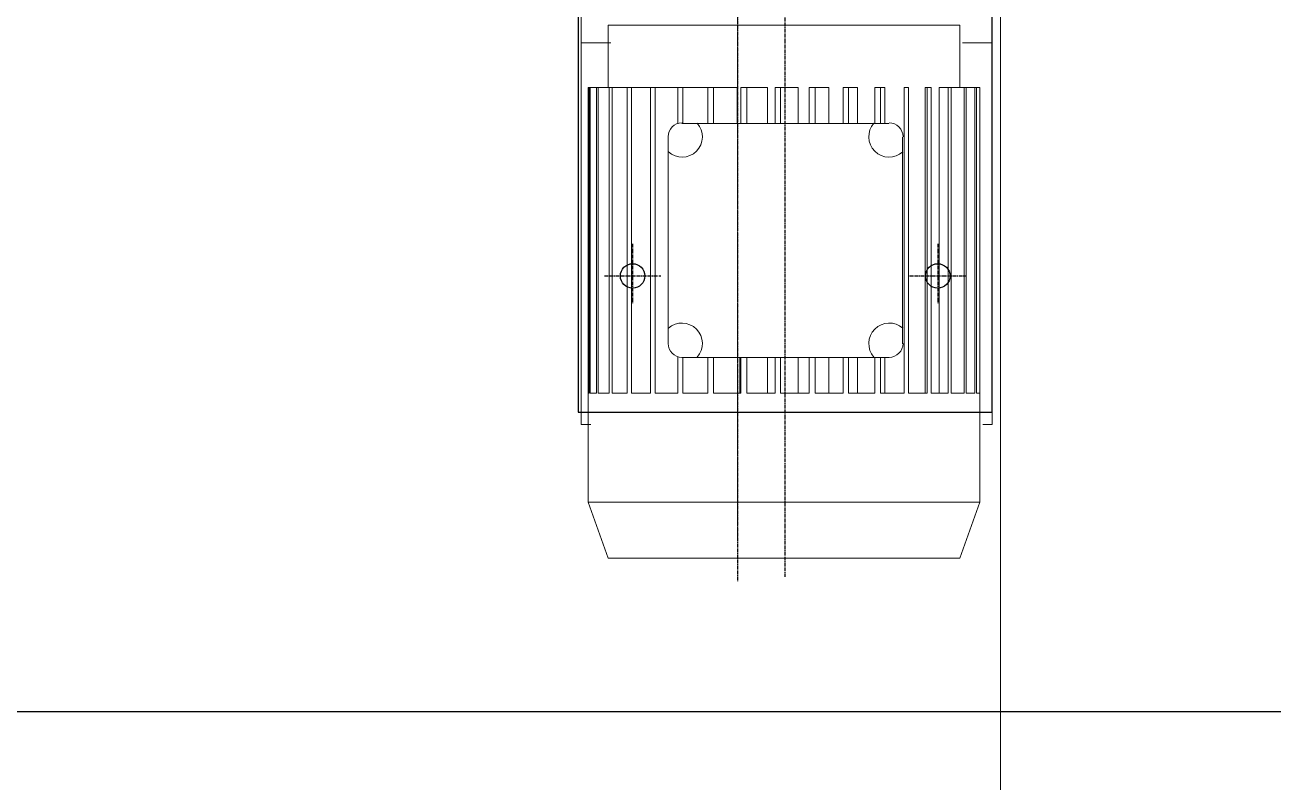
# Model space of a CAD drawing. Header units: inches. Extents: x 8618018 to 8935006, y 2431589 to 2567223.
# Drawn here: x 8666824.4 to 8667282.5, y 2518764 to 2519041.8 of the extents above; entities that cross this region are included whole.
import ezdxf

# ---------------------------------------------------------------- set-up
doc = ezdxf.new("R2010")
doc.units = ezdxf.units.IN
doc.header["$MEASUREMENT"] = 0
doc.linetypes.add('CENTER', pattern=[2, 1.25, -0.25, 0.25, -0.25])
for name, color, linetype in [('CCT', 4, 'Continuous'), ('Civil', 252, 'Continuous'), ('EQ', 252, 'Continuous'), ('PDF_CENTRE', 252, 'Continuous'), ('SKID', 252, 'Continuous')]:
    doc.layers.add(name, color=color, linetype=linetype)
doc.layers.add('CL', color=252, linetype='CENTER', lineweight=5)

# ---------------------------------------------------------------- blocks, each defined once
blk = doc.blocks.new('DP-11004B PL')
at = {"layer": 'EQ', "linetype": 'CENTER'}
for p, q in [((-38.55, -378.24), (-38.55, -400.04)), ((-38.55, -378.24), (-38.55, -400.04)), ((73.45, -378.24), (73.45, -400.04)), ((73.45, -378.24), (73.45, -400.04)), ((-48.87, -390.04), (-28.22, -390.04)), ((63.13, -390.04), (83.78, -390.04))]:
    blk.add_line(p, q, dxfattribs=at)
at = {"layer": 'EQ'}
blk.add_lwpolyline([(93.45, -440.04), (93.45, -90.04), (-58.55, -90.04), (-58.55, -440.04)], close=True, dxfattribs=at)
at = {"layer": 'EQ', "lineweight": 18}
for points in [[(-57.45, -285.39), (-57.45, -304.45)], [(93.45, -285.39), (93.45, -304.45)], [(81.54, -320.91), (81.54, -297.97), (-47.53, -297.97), (-47.53, -320.91)], [(-46.53, -304.45), (-57.45, -304.45), (-57.45, -444.51), (-53.93, -444.51)], [(89.94, -444.51), (93.45, -444.51), (93.45, -304.45), (82.54, -304.45)], [(-54.93, -433.04), (-54.93, -473), (-47.53, -493.57), (81.54, -493.57), (88.94, -473), (88.94, -433.04), (88.94, -320.91), (88.94, -433.04), (87.64, -433.04), (87.64, -320.91), (87.09, -320.91), (87.09, -433.04), (83.94, -433.04), (83.94, -320.91), (83.2, -320.91), (83.2, -433.04), (78.39, -433.04), (78.39, -320.91), (77.28, -320.91), (77.28, -433.04), (70.99, -433.04), (70.99, -320.91), (69.51, -320.91), (69.51, -433.04), (62.74, -433.04), (62.74, -320.91), (61.07, -320.91), (61.07, -433.04), (52.38, -433.04), (52.38, -419.9)], [(-22, -419.71), (-22, -433.04), (-30.33, -433.04), (-30.33, -320.91), (-31.99, -320.91), (-31.99, -433.04), (-39.02, -433.04), (-39.02, -320.91), (-40.5, -320.91), (-40.5, -433.04), (-46.05, -433.04), (-46.05, -320.91), (-47.16, -320.91), (-47.16, -433.04), (-51.23, -433.04), (-51.23, -320.91), (-51.79, -320.91), (-51.79, -433.04), (-54.19, -433.04), (-54.19, -320.91), (-54.56, -320.91), (-54.56, -433.04), (-54.93, -433.04), (-54.93, -320.91), (-54.56, -320.91)], [(-51.79, -320.91), (-54.19, -320.91)], [(-47.16, -320.91), (-51.23, -320.91)], [(-40.5, -320.91), (-46.05, -320.91)], [(-31.99, -320.91), (-39.02, -320.91)], [(-22, -320.91), (-30.33, -320.91)], [(-22, -334.24), (-22, -320.91), (-20.15, -320.91), (-20.15, -334.05)], [(-10.9, -320.91), (-20.15, -320.91)], [(-10.9, -334.05), (-10.9, -320.91), (-8.86, -320.91)], [(-8.86, -334.05), (-8.86, -320.91), (-0.17, -320.91), (-0.17, -334.05)], [(1.13, -334.05), (1.13, -320.91), (3.35, -320.91)], [(3.35, -334.05), (3.35, -320.91), (10.93, -320.91), (10.93, -334.05)], [(13.71, -334.05), (13.71, -320.91), (15.74, -320.91)], [(15.74, -334.05), (15.74, -320.91), (22.22, -320.91), (22.22, -334.05)], [(28.51, -334.05), (28.51, -320.91), (26.29, -320.91), (26.29, -334.05)], [(33.51, -334.05), (33.51, -320.91), (28.51, -320.91)], [(38.69, -334.05), (38.69, -320.91), (40.72, -320.91), (40.72, -334.05)], [(44.05, -334.05), (44.05, -320.91), (40.72, -320.91)], [(54.04, -334.05), (54.04, -320.91), (52.38, -320.91), (50.34, -320.91), (50.34, -334.05)], [(52.38, -334.05), (52.38, -320.91)], [(68.84, -433.04), (68.84, -320.91), (69.51, -320.91)], [(73.95, -433.04), (73.95, -320.91), (77.28, -320.91)], [(78.39, -320.91), (83.2, -320.91)], [(83.94, -320.91), (87.09, -320.91)], [(87.64, -320.91), (88.94, -320.91)], [(55.52, -334.05), (49.97, -334.05), (-14.97, -334.05), (-20.52, -334.05)], [(-25.51, -339.05), (-25.51, -344.6), (-25.51, -409.35), (-25.51, -414.9)], [(60.52, -414.9), (60.52, -409.35), (60.52, -344.6), (60.52, -339.05)], [(-20.52, -419.9), (-14.97, -419.9), (49.97, -419.9), (55.52, -419.9)], [(-10.9, -419.9), (-10.9, -433.04), (-20.15, -433.04), (-20.15, -419.9)], [(1.13, -419.9), (1.13, -433.04), (-8.86, -433.04), (-8.86, -419.9)], [(0.83, -433.04), (0.83, -419.9)], [(13.71, -419.9), (13.71, -433.04), (3.35, -433.04), (3.35, -419.9)], [(10.93, -433.04), (10.93, -419.9)], [(26.29, -419.9), (26.29, -433.04), (15.74, -433.04), (15.74, -419.9)], [(22.22, -433.04), (22.22, -419.9)], [(38.69, -419.9), (38.69, -433.04), (28.51, -433.04), (28.51, -419.9)], [(33.51, -433.04), (33.51, -419.9)], [(50.34, -419.9), (50.34, -433.04), (40.72, -433.04), (40.72, -419.9)], [(44.05, -433.04), (44.05, -419.9)], [(54.04, -433.04), (54.04, -419.9)], [(-54.93, -473), (88.94, -473)]]:
    blk.add_lwpolyline(points, dxfattribs=at)
at = {"layer": 'EQ'}
for centre in [(-38.55, -390.04), (73.45, -390.04)]:
    blk.add_circle(centre, 4.5, dxfattribs=at)
at = {"layer": 'EQ', "lineweight": 18}
for centre, radius, start, end in [((-20.43, -338.95), 5.09, 90, 180), ((-20.43, -338.95), 7.49, 228.1915, 41.8085), ((55.62, -338.95), 7.49, 138.1915, 311.8085), ((55.62, -338.95), 5.09, 0, 90), ((-20.43, -414.81), 7.49, 318.1915, 131.8085), ((55.62, -414.81), 7.49, 48.1915, 221.8085), ((-20.43, -414.81), 5.09, 180, 270), ((55.62, -414.81), 5.09, 270, 360)]:
    blk.add_arc(centre, radius, start, end, dxfattribs=at)
at = {"layer": 'PDF_CENTRE', "linetype": 'CENTER'}
for p, q in [((0, 33.72), (0, -502.1)), ((17.5, -500.42), (17.5, -270.44))]:
    blk.add_line(p, q, dxfattribs=at)
blk = doc.blocks.new('GA CRM')
at = {"layer": 'Civil', "ltscale": 25}
blk.add_lwpolyline([(36355, 48049.75), (39255, 48049.75), (39255, 47449.75), (36355, 47449.75)], close=True, dxfattribs=at)
at = {"layer": 'CL', "ltscale": 0.1}
blk.add_line((39005, 47985.86), (39005, 47513.64), dxfattribs=at)
at = {"layer": 'SKID'}
blk.add_blockref('DP-11004B PL', (39005, 47999.75), dxfattribs=at)

msp = doc.modelspace()

# ---------------------------------------------------------------- block references
at = {"color": 252}
msp.add_blockref('GA CRM', (8628081, 2471340), dxfattribs=at)

# ---------------------------------------------------------------- next in the draw order: linework, layer by layer
at = {"layer": 'CCT', "color": 4, "lineweight": 0, "ltscale": 300}
msp.add_line((8667182.53, 2519460.76), (8667182.53, 2518430.19), dxfattribs=at)

doc.saveas('drawing.dxf')
